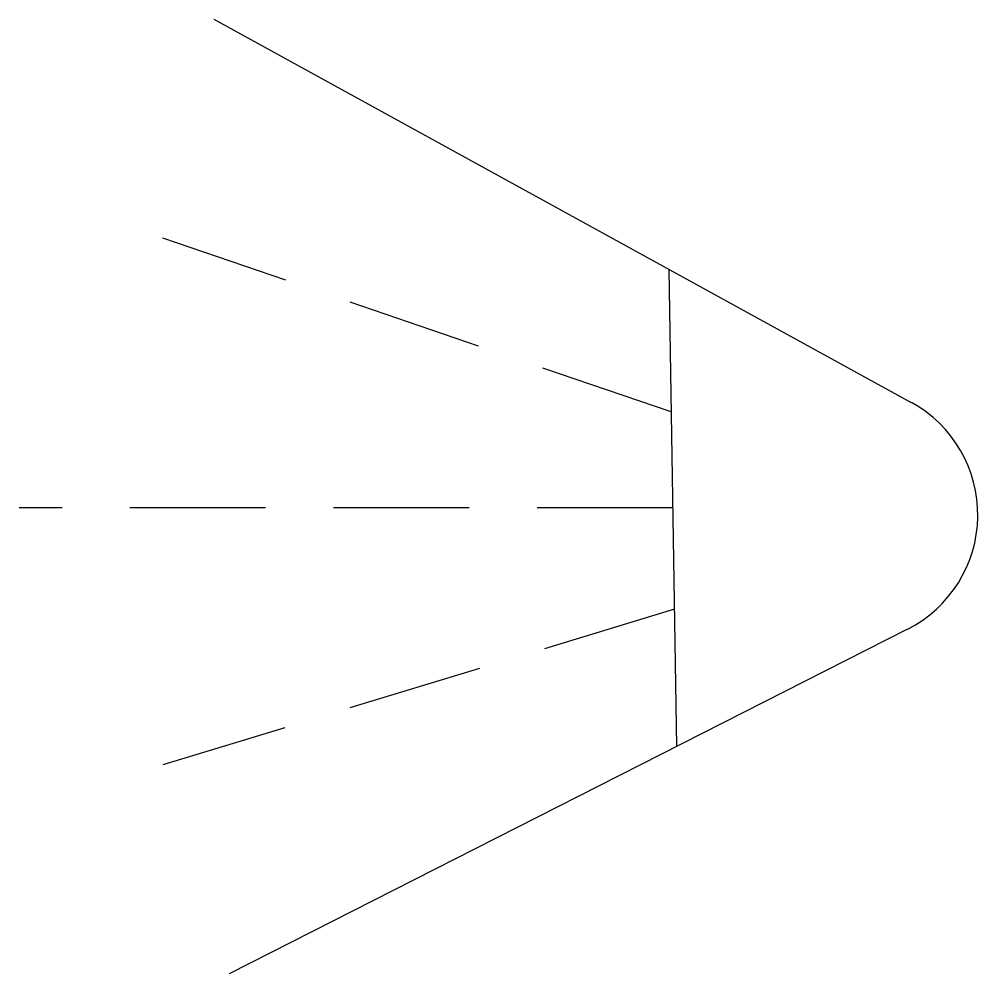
# Model space of a CAD drawing. Extents: x 32227 to 32452, y -6528 to -6305.
import ezdxf

# ---------------------------------------------------------------- set-up
doc = ezdxf.new("R2010")
doc.units = 0
doc.header["$MEASUREMENT"] = 0
doc.linetypes.add('HIDDEN2', pattern=[4.7625, 3.175, -1.5875])
doc.layers.add('轴', color=4, linetype='CONTINUOUS')

msp = doc.modelspace()

# ---------------------------------------------------------------- linework, layer by layer
at = {"layer": '轴', "color": 2}
for p, q in [((32273.04, -6304.55), (32436.2, -6394.2)), ((32379.5, -6363.04), (32381.27, -6474.71)), ((32435.34, -6447.24), (32276.59, -6527.88))]:
    msp.add_line(p, q, dxfattribs=at)
at = {"layer": '轴', "color": 2, "linetype": 'HIDDEN2', "ltscale": 10}
for p, q in [((32380.03, -6396.44), (32261.12, -6355.77)), ((32380.38, -6418.88), (32227.48, -6418.88)), ((32380.76, -6442.58), (32261.12, -6478.97))]:
    msp.add_line(p, q, dxfattribs=at)
at = {"layer": '轴', "color": 2}
msp.add_arc((32421.76, -6420.49), 30, 296.9285, 61.214, dxfattribs=at)

doc.saveas('drawing.dxf')
